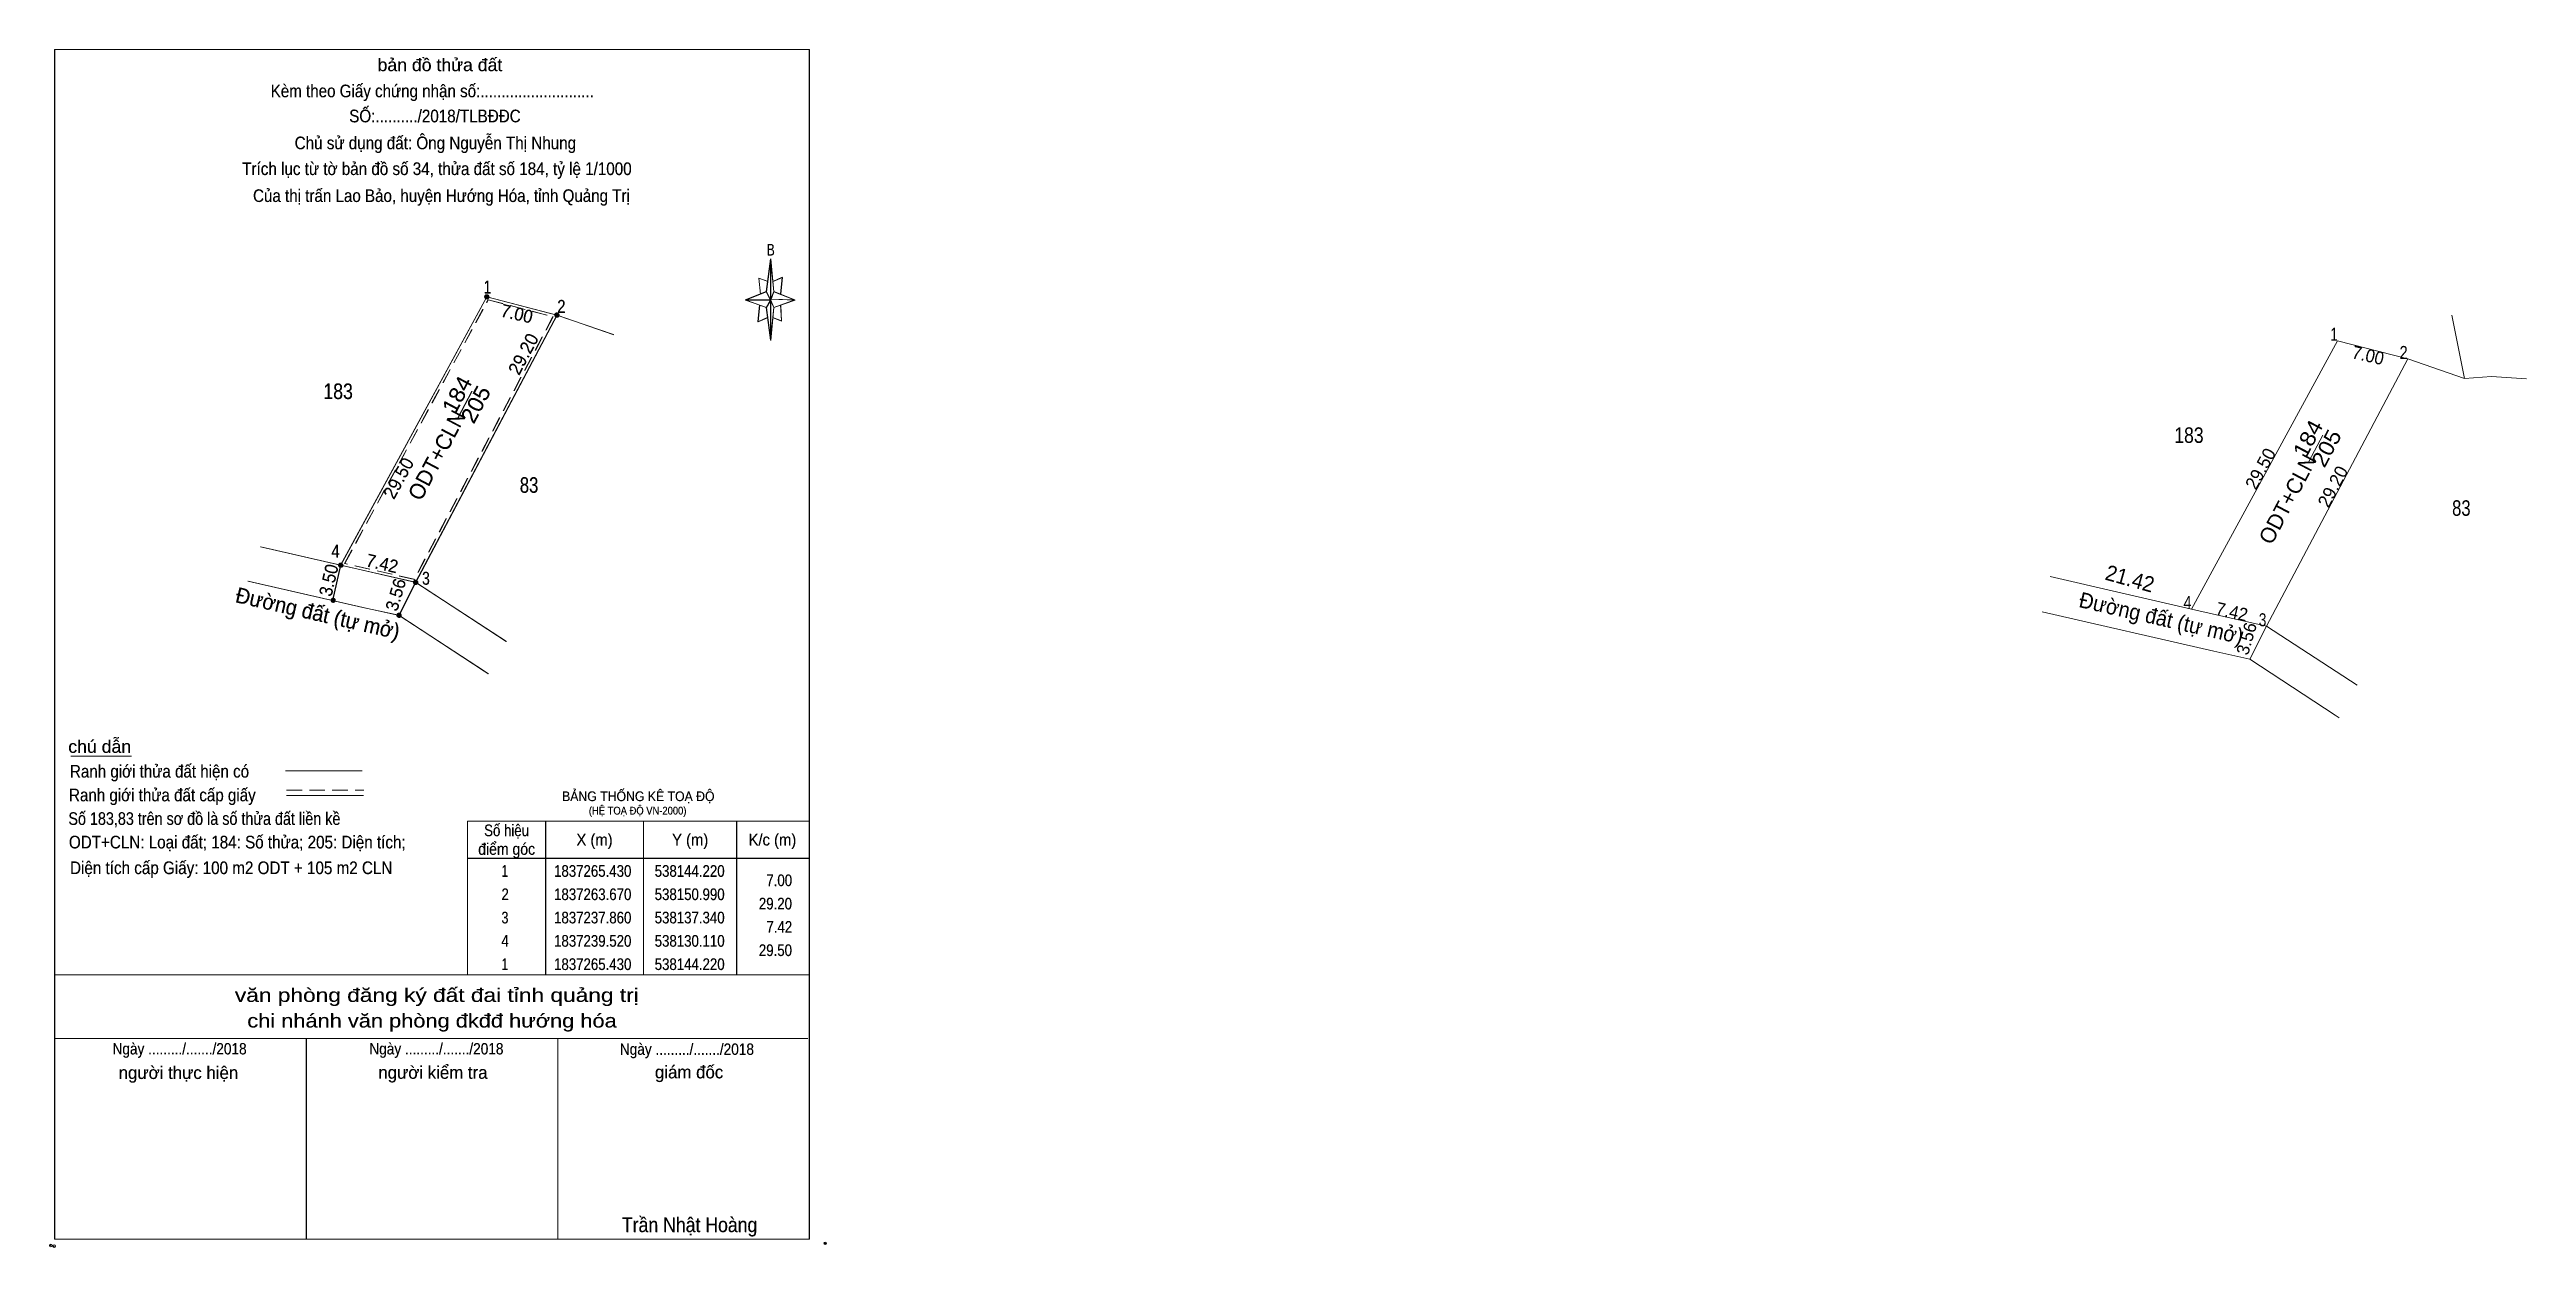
# Model space of a CAD drawing. Header units: metres. Extents: x 537923 to 538162, y 1837178 to 1837294.
import ezdxf
from ezdxf.enums import TextEntityAlignment as Align

# ---------------------------------------------------------------- set-up
doc = ezdxf.new("R2010")
doc.units = ezdxf.units.M
doc.header["$LTSCALE"] = 0.49
doc.header["$PDMODE"] = 32
doc.header["$PDSIZE"] = 0.245
doc.linetypes.add('MEDIUM_DASHED', pattern=[4.5, 3, -1.5])
for name, color, linetype, lineweight in [('1', 7, 'MEDIUM_DASHED', 13), ('10', 7, 'Continuous', 13), ('17', 7, 'Continuous', 13), ('5', 7, 'Continuous', 13), ('6', 7, 'Continuous', 13), ('63', 7, 'MEDIUM_DASHED', 13)]:
    doc.layers.add(name, color=color, linetype=linetype, lineweight=lineweight)

msp = doc.modelspace()

# ---------------------------------------------------------------- hatches: boundary and pattern name
at = {"layer": '63'}
for points in [[(537965.62, 1837269.67, 1), (537965.22, 1837269.67, 1)], [(537965.64, 1837269.66, 1), (537965.24, 1837269.66, 1)], [(537972.39, 1837267.91, 1), (537971.99, 1837267.91, 1)], [(537972.41, 1837267.9, 1), (537972.01, 1837267.9, 1)], [(537951.51, 1837243.76, 1), (537951.11, 1837243.76, 1)], [(537951.53, 1837243.75, 1), (537951.13, 1837243.75, 1)], [(537958.74, 1837242.1, 1), (537958.34, 1837242.1, 1)], [(537958.74, 1837242.1, 1), (537958.34, 1837242.1, 1)], [(537958.76, 1837242.09, 1), (537958.36, 1837242.09, 1)], [(537958.76, 1837242.09, 1), (537958.36, 1837242.09, 1)], [(537950.7852, 1837240.3632, 1), (537950.3852, 1837240.3632, 1)], [(537957.14, 1837238.92, 1), (537956.74, 1837238.92, 1)], [(537957.16, 1837238.91, 1), (537956.76, 1837238.91, 1)]]:
    msp.add_hatch(color=256, dxfattribs=at).paths.add_polyline_path(points)

# ---------------------------------------------------------------- linework, layer by layer
at = {"layer": '1'}
for points in [[(537965.55, 1837269.38), (537971.82, 1837267.75), (537958.41, 1837242.39), (537951.69, 1837243.93)], [(537965.57, 1837269.37), (537971.84, 1837267.74), (537958.43, 1837242.38), (537951.71, 1837243.92)]]:
    msp.add_lwpolyline(points, close=True, dxfattribs=at)
at = {"layer": '1', "linetype": 'Continuous'}
msp.add_lwpolyline([(538144.22, 1837265.43), (538150.99, 1837263.67), (538137.34, 1837237.86), (538130.11, 1837239.52)], close=True, dxfattribs=at)
at = {"layer": '10'}
for p, q in [((538155.25, 1837267.89), (538156.47, 1837261.78)), ((538156.47, 1837261.78), (538159.07, 1837261.97)), ((538156.47, 1837261.78), (538159.07, 1837261.97)), ((538156.47, 1837261.78), (538159.07, 1837261.97)), ((538156.47, 1837261.78), (538159.07, 1837261.97)), ((538159.07, 1837261.97), (538162.46, 1837261.76)), ((538159.07, 1837261.97), (538162.46, 1837261.76)), ((538159.07, 1837261.97), (538162.46, 1837261.76)), ((538159.07, 1837261.97), (538162.46, 1837261.76)), ((537942.35, 1837242.22), (537953.45, 1837239.68)), ((537942.37, 1837242.21), (537953.47, 1837239.67)), ((537951.31, 1837243.76), (537958.54, 1837242.1)), ((537951.33, 1837243.75), (537958.56, 1837242.09)), ((537958.54, 1837242.1), (537956.94, 1837238.92)), ((537958.54, 1837242.1), (537956.94, 1837238.92)), ((537958.56, 1837242.09), (537956.96, 1837238.91)), ((537958.56, 1837242.09), (537956.96, 1837238.91)), ((537958.54, 1837242.1), (537967.3, 1837236.4)), ((537958.54, 1837242.1), (537967.3, 1837236.4)), ((537958.54, 1837242.1), (537967.3, 1837236.4)), ((537958.54, 1837242.1), (537967.3, 1837236.4)), ((537958.54, 1837242.1), (537967.3, 1837236.4)), ((537958.54, 1837242.1), (537967.3, 1837236.4)), ((537958.54, 1837242.1), (537967.3, 1837236.4)), ((537958.54, 1837242.1), (537967.3, 1837236.4)), ((537958.56, 1837242.09), (537967.32, 1837236.39)), ((537958.56, 1837242.09), (537967.32, 1837236.39)), ((537958.56, 1837242.09), (537967.32, 1837236.39)), ((537958.56, 1837242.09), (537967.32, 1837236.39)), ((537958.56, 1837242.09), (537967.32, 1837236.39)), ((537958.56, 1837242.09), (537967.32, 1837236.39)), ((537958.56, 1837242.09), (537967.32, 1837236.39)), ((537958.56, 1837242.09), (537967.32, 1837236.39)), ((537953.45, 1837239.68), (537956.94, 1837238.92)), ((537953.47, 1837239.67), (537956.96, 1837238.91)), ((537956.94, 1837238.92), (537965.17, 1837233.52)), ((537956.96, 1837238.91), (537965.19, 1837233.51)), ((538115.68, 1837239.24), (538132.25, 1837235.44)), ((538130.11, 1837239.52), (538137.34, 1837237.86)), ((538137.34, 1837237.86), (538135.74, 1837234.68)), ((538137.34, 1837237.86), (538135.74, 1837234.68)), ((538137.34, 1837237.86), (538135.74, 1837234.68)), ((538137.34, 1837237.86), (538146.1, 1837232.16)), ((538137.34, 1837237.86), (538146.1, 1837232.16)), ((538137.34, 1837237.86), (538146.1, 1837232.16)), ((538137.34, 1837237.86), (538146.1, 1837232.16)), ((538137.34, 1837237.86), (538146.1, 1837232.16)), ((538137.34, 1837237.86), (538146.1, 1837232.16)), ((538137.34, 1837237.86), (538146.1, 1837232.16)), ((538137.34, 1837237.86), (538146.1, 1837232.16)), ((538132.25, 1837235.44), (538135.74, 1837234.68)), ((537965.17, 1837233.52), (537965.57, 1837233.26)), ((537965.19, 1837233.51), (537965.59, 1837233.25)), ((538135.74, 1837234.68), (538143.97, 1837229.28)), ((538143.97, 1837229.28), (538144.37, 1837229.02))]:
    msp.add_line(p, q, dxfattribs=at)
for points in [[(537977.67, 1837266.02), (537972.19, 1837267.91), (537958.54, 1837242.1), (537956.94, 1837238.92)], [(537977.67, 1837266.02), (537972.19, 1837267.91), (537958.54, 1837242.1), (537956.94, 1837238.92)], [(537977.67, 1837266.02), (537972.19, 1837267.91), (537958.54, 1837242.1), (537956.94, 1837238.92)], [(537977.67, 1837266.02), (537972.19, 1837267.91), (537958.54, 1837242.1), (537956.94, 1837238.92)], [(537977.69, 1837266.01), (537972.21, 1837267.9), (537958.56, 1837242.09), (537956.96, 1837238.91)], [(537977.69, 1837266.01), (537972.21, 1837267.9), (537958.56, 1837242.09), (537956.96, 1837238.91)], [(537977.69, 1837266.01), (537972.21, 1837267.9), (537958.56, 1837242.09), (537956.96, 1837238.91)], [(537977.69, 1837266.01), (537972.21, 1837267.9), (537958.56, 1837242.09), (537956.96, 1837238.91)], [(538156.47, 1837261.78), (538150.99, 1837263.67), (538137.34, 1837237.86), (538135.74, 1837234.68)], [(538156.47, 1837261.78), (538150.99, 1837263.67), (538137.34, 1837237.86), (538135.74, 1837234.68)], [(538156.47, 1837261.78), (538150.99, 1837263.67), (538137.34, 1837237.86), (538135.74, 1837234.68)], [(538156.47, 1837261.78), (538150.99, 1837263.67), (538137.34, 1837237.86)], [(537956.94, 1837238.92), (537965.17, 1837233.52), (537965.57, 1837233.26)], [(537956.94, 1837238.92), (537965.17, 1837233.52), (537965.57, 1837233.26)], [(537956.94, 1837238.92), (537965.17, 1837233.52), (537965.57, 1837233.26)], [(537956.94, 1837238.92), (537965.17, 1837233.52), (537965.57, 1837233.26)], [(537956.94, 1837238.92), (537965.17, 1837233.52), (537965.57, 1837233.26)], [(537956.94, 1837238.92), (537965.17, 1837233.52), (537965.57, 1837233.26)], [(537956.94, 1837238.92), (537965.17, 1837233.52), (537965.57, 1837233.26)], [(537956.96, 1837238.91), (537965.19, 1837233.51), (537965.59, 1837233.25)], [(537956.96, 1837238.91), (537965.19, 1837233.51), (537965.59, 1837233.25)], [(537956.96, 1837238.91), (537965.19, 1837233.51), (537965.59, 1837233.25)], [(537956.96, 1837238.91), (537965.19, 1837233.51), (537965.59, 1837233.25)], [(537956.96, 1837238.91), (537965.19, 1837233.51), (537965.59, 1837233.25)], [(537956.96, 1837238.91), (537965.19, 1837233.51), (537965.59, 1837233.25)], [(537956.96, 1837238.91), (537965.19, 1837233.51), (537965.59, 1837233.25)], [(538135.74, 1837234.68), (538143.97, 1837229.28), (538144.37, 1837229.02)], [(538135.74, 1837234.68), (538143.97, 1837229.28), (538144.37, 1837229.02)], [(538135.74, 1837234.68), (538143.97, 1837229.28), (538144.37, 1837229.02)], [(538135.74, 1837234.68), (538143.97, 1837229.28), (538144.37, 1837229.02)], [(538135.74, 1837234.68), (538143.97, 1837229.28), (538144.37, 1837229.02)], [(538135.74, 1837234.68), (538143.97, 1837229.28), (538144.37, 1837229.02)], [(538135.74, 1837234.68), (538143.97, 1837229.28), (538144.37, 1837229.02)]]:
    msp.add_lwpolyline(points, dxfattribs=at)
at = {"layer": '17'}
for p, q in [((537962.63, 1837257.99), (537963.98, 1837260.56)), ((537962.65, 1837257.98), (537964, 1837260.55)), ((538141.43, 1837253.75), (538142.78, 1837256.32)), ((538130.11, 1837239.52), (538116.46, 1837242.65)), ((537925.24, 1837225.31), (537931.1, 1837225.31)), ((537925.26, 1837225.3), (537931.12, 1837225.3))]:
    msp.add_line(p, q, dxfattribs=at)
for points in [[(537972.19, 1837267.91), (537965.42, 1837269.67), (537951.31, 1837243.76)], [(537972.21, 1837267.9), (537965.44, 1837269.66), (537951.33, 1837243.75)], [(538150.99, 1837263.67), (538144.22, 1837265.43), (538130.11, 1837239.52)], [(537950.53, 1837240.35), (537951.31, 1837243.76), (537943.58, 1837245.53)], [(537950.55, 1837240.34), (537951.33, 1837243.75), (537943.6, 1837245.52)]]:
    msp.add_lwpolyline(points, dxfattribs=at)
at = {"layer": '5'}
for p, q in [((537992.43, 1837270.17), (537992.83, 1837273.33)), ((537992.45, 1837270.16), (537992.85, 1837273.32)), ((537992.43, 1837268.63), (537990.4, 1837269.36)), ((537992.45, 1837268.62), (537990.42, 1837269.35)), ((537993.15, 1837268.63), (537992.83, 1837265.47)), ((537993.17, 1837268.62), (537992.85, 1837265.46)), ((537993.15, 1837270.17), (537995.18, 1837269.36)), ((537993.17, 1837270.16), (537995.2, 1837269.35)), ((537993.8, 1837268.88), (537993.88, 1837267.34)), ((537993.82, 1837268.87), (537993.9, 1837267.33)), ((537993.88, 1837267.34), (537993.07, 1837267.66)), ((537993.9, 1837267.33), (537993.09, 1837267.65)), ((537923.68, 1837204.2), (537996.58, 1837204.2)), ((537923.7, 1837204.19), (537996.6, 1837204.19)), ((537923.68, 1837198.05), (537996.42, 1837198.05)), ((537923.68, 1837198.05), (537996.42, 1837198.05)), ((537923.68, 1837198.05), (537996.42, 1837198.05)), ((537923.7, 1837198.04), (537996.44, 1837198.04)), ((537923.7, 1837198.04), (537996.44, 1837198.04)), ((537923.7, 1837198.04), (537996.44, 1837198.04)), ((537947.98, 1837178.69), (537947.98, 1837198.05)), ((537948, 1837178.68), (537948, 1837198.04)), ((537972.28, 1837178.69), (537972.28, 1837198.05)), ((537972.3, 1837178.68), (537972.3, 1837198.04))]:
    msp.add_line(p, q, dxfattribs=at)
for points in [[(537923.68, 1837293.54), (537996.58, 1837293.54), (537996.58, 1837178.69), (537923.68, 1837178.69)], [(537923.7, 1837293.53), (537996.6, 1837293.53), (537996.6, 1837178.68), (537923.7, 1837178.68)], [(537992.83, 1837273.33), (537993.15, 1837270.17), (537992.83, 1837269.36)], [(537992.85, 1837273.32), (537993.17, 1837270.16), (537992.85, 1837269.35)], [(537992.83, 1837269.36), (537990.4, 1837269.36), (537992.43, 1837270.17), (537993.15, 1837268.63), (537995.18, 1837269.36), (537992.83, 1837269.44)], [(537992.85, 1837269.35), (537990.42, 1837269.35), (537992.45, 1837270.16), (537993.17, 1837268.62), (537995.2, 1837269.35), (537992.85, 1837269.43)], [(537992.83, 1837269.36), (537992.83, 1837265.47), (537992.43, 1837268.63)], [(537992.85, 1837269.35), (537992.85, 1837265.46), (537992.45, 1837268.62)]]:
    msp.add_lwpolyline(points, close=True, dxfattribs=at)
for points in [[(537992.59, 1837271.14), (537991.7, 1837271.47), (537991.86, 1837269.93)], [(537992.61, 1837271.13), (537991.72, 1837271.46), (537991.88, 1837269.92)], [(537993.07, 1837271.14), (537993.97, 1837271.55), (537993.8, 1837269.93)], [(537993.09, 1837271.13), (537993.99, 1837271.54), (537993.82, 1837269.92)], [(537992.83, 1837269.36), (537992.43, 1837270.17), (537990.4, 1837269.36)], [(537992.85, 1837269.35), (537992.45, 1837270.16), (537990.42, 1837269.35)], [(537991.78, 1837268.88), (537991.62, 1837267.26), (537992.51, 1837267.66)], [(537991.8, 1837268.87), (537991.64, 1837267.25), (537992.53, 1837267.65)], [(537992.83, 1837269.36), (537993.15, 1837268.63), (537995.18, 1837269.36)], [(537992.85, 1837269.35), (537993.17, 1837268.62), (537995.2, 1837269.35)], [(537996.58, 1837178.69), (537923.68, 1837178.69), (537923.68, 1837198.05)], [(537996.6, 1837178.68), (537923.7, 1837178.68), (537923.7, 1837198.04)]]:
    msp.add_lwpolyline(points, dxfattribs=at)
for p in [(537923.31, 1837178.07), (537923.63, 1837178)]:
    msp.add_point(p, dxfattribs=at)
at = {"layer": '6'}
for p, q in [((537945.98, 1837223.91), (537953.37, 1837223.91)), ((537946, 1837223.9), (537953.39, 1837223.9)), ((537946.09, 1837221.53), (537953.49, 1837221.53)), ((537946.11, 1837221.52), (537953.51, 1837221.52))]:
    msp.add_line(p, q, dxfattribs=at)
at = {"layer": '6', "linetype": 'MEDIUM_DASHED'}
for p, q in [((537946.09, 1837222.04), (537953.54, 1837222.04)), ((537946.11, 1837222.03), (537953.56, 1837222.03))]:
    msp.add_line(p, q, dxfattribs=at)
at = {"layer": '6'}
msp.add_point((537998.12, 1837178.28), dxfattribs=at)
at = {"layer": '63', "linetype": 'Continuous'}
for p, q in [((537971.11, 1837219.05), (537971.11, 1837204.2)), ((537971.13, 1837219.04), (537971.13, 1837204.19)), ((537980.56, 1837219.05), (537980.56, 1837204.2)), ((537980.58, 1837219.04), (537980.58, 1837204.19)), ((537989.56, 1837219.05), (537989.56, 1837204.2)), ((537989.58, 1837219.04), (537989.58, 1837204.19)), ((537963.55, 1837215.45), (537996.58, 1837215.45)), ((537963.57, 1837215.44), (537996.6, 1837215.44))]:
    msp.add_line(p, q, dxfattribs=at)
for points in [[(537963.55, 1837219.05), (537996.58, 1837219.05), (537996.58, 1837204.2), (537963.55, 1837204.2)], [(537963.57, 1837219.04), (537996.6, 1837219.04), (537996.6, 1837204.19), (537963.57, 1837204.19)]]:
    msp.add_lwpolyline(points, close=True, dxfattribs=at)
at = {"layer": '63'}
for centre in [(537965.42, 1837269.67), (537965.44, 1837269.66), (537972.19, 1837267.91), (537972.21, 1837267.9), (537951.31, 1837243.76), (537951.33, 1837243.75), (537958.54, 1837242.1), (537958.54, 1837242.1), (537958.56, 1837242.09), (537958.56, 1837242.09), (537950.5852, 1837240.3632), (537956.94, 1837238.92), (537956.96, 1837238.91)]:
    msp.add_circle(centre, 0.2, dxfattribs=at)

# ---------------------------------------------------------------- texts
at = {"layer": '1'}
for s, height, width, p in [('BẢNG THỐNG KÊ TOẠ ĐỘ ', 0.9315, 0.95, (537972.69, 1837220.98)), ('BẢNG THỐNG KÊ TOẠ ĐỘ ', 0.9315, 0.95, (537972.71, 1837220.97)), ('(HỆ TOẠ ĐỘ VN-2000)', 0.7533, 0.9, (537975.28, 1837219.68)), ('(HỆ TOẠ ĐỘ VN-2000)', 0.7533, 0.9, (537975.3, 1837219.67))]:
    msp.add_text(s, height=height, dxfattribs=dict(at, width=width)).set_placement(p)
at = {"layer": '10', "width": 0.8}
for p in [(537969.5, 1837250.75), (537969.52, 1837250.74), (538156.17, 1837248.52)]:
    msp.add_text('83', height=1.5, dxfattribs=at).set_placement(p, align=Align.CENTER)
at = {"layer": '10', "width": 0.95}
for p in [(537948.9274, 1837238.3871), (537948.9474, 1837238.3771), (538127.0174, 1837237.9171)]:
    msp.add_text('Đường đất (tự mở)', height=1.5, rotation=347.084, dxfattribs=at).set_placement(p, align=Align.CENTER)
at = {"layer": '17', "width": 0.85}
for p in [(537951.055, 1837259.8), (537951.075, 1837259.79), (538129.855, 1837255.56)]:
    msp.add_text('183', height=1.5, dxfattribs=at).set_placement(p, align=Align.CENTER)
at = {"layer": '17'}
for s, height, rotation, width, p in [('184', 1.5, 62.131, 1.1, (537963.2116, 1837259.8594)), ('184', 1.5, 62.131, 1.1, (537963.2316, 1837259.8494)), ('205', 1.5, 62.131, 1.1, (537965.0084, 1837258.9344)), ('205', 1.5, 62.131, 1.1, (537965.0284, 1837258.9244)), ('184', 1.5, 62.131, 1.1, (538142.0116, 1837255.6194)), ('205', 1.5, 62.131, 1.1, (538143.8084, 1837254.6944)), ('3.50', 1.25, 77.116, 0.95, (537950.7544, 1837242.1756)), ('3.50', 1.25, 77.116, 0.95, (537950.7744, 1837242.1656))]:
    msp.add_text(s, height=height, rotation=rotation, dxfattribs=dict(at, width=width)).set_placement(p, align=Align.CENTER)
for p in [(537961.2528, 1837254.0294), (537961.2728, 1837254.0194), (538140.0528, 1837249.7894)]:
    msp.add_text('ODT+CLN', height=1.5, rotation=62.131, dxfattribs=at).set_placement(p, align=Align.CENTER)
at = {"layer": '5'}
for s, height, width, p in [('bản đồ thửa đất', 1.215, 1.05, (537960.89, 1837291.46)), ('bản đồ thửa đất', 1.215, 1.05, (537960.91, 1837291.45)), ('Kèm theo Giấy chứng nhận số:...........................', 1.215, 0.9, (537960.15, 1837288.94)), ('Kèm theo Giấy chứng nhận số:...........................', 1.215, 0.9, (537960.17, 1837288.93)), ('SỐ:........../2018/TLBĐĐC', 1.22, 0.9, (537960.41, 1837286.52)), ('SỐ:........../2018/TLBĐĐC', 1.22, 0.9, (537960.43, 1837286.51)), ('Chủ sử dụng đất: Ông Nguyễn Thị Nhung', 1.22, 0.9, (537960.45, 1837283.92)), ('Chủ sử dụng đất: Ông Nguyễn Thị Nhung', 1.22, 0.9, (537960.47, 1837283.91)), ('Trích lục từ tờ bản đồ số 34, thửa đất số 184, tỷ lệ 1/1000 ', 1.22, 0.9, (537960.805, 1837281.43)), ('Trích lục từ tờ bản đồ số 34, thửa đất số 184, tỷ lệ 1/1000 ', 1.22, 0.9, (537960.825, 1837281.42)), ('Của thị trấn Lao Bảo, huyện Hướng Hóa, tỉnh Quảng Trị', 1.215, 0.9, (537961.04, 1837278.83)), ('Của thị trấn Lao Bảo, huyện Hướng Hóa, tỉnh Quảng Trị', 1.215, 0.9, (537961.06, 1837278.82)), ('B', 1.116, 0.75, (537992.855, 1837273.66)), ('B', 1.116, 0.75, (537992.875, 1837273.65)), ('văn phòng đăng ký đất đai tỉnh quảng trị', 1.312, 1.25, (537960.59, 1837201.59)), ('văn phòng đăng ký đất đai tỉnh quảng trị', 1.312, 1.25, (537960.61, 1837201.58)), ('chi nhánh văn phòng đkđđ hướng hóa', 1.312, 1.2, (537960.125, 1837199.12)), ('chi nhánh văn phòng đkđđ hướng hóa', 1.312, 1.2, (537960.145, 1837199.11)), ('Ngày ........./......./2018', 1.094, 0.9, (537935.74, 1837196.52)), ('Ngày ........./......./2018', 1.094, 0.9, (537935.76, 1837196.51)), ('Ngày ........./......./2018', 1.094, 0.9, (537960.55, 1837196.52)), ('Ngày ........./......./2018', 1.094, 0.9, (537960.57, 1837196.51)), ('Ngày ........./......./2018', 1.094, 0.9, (537984.75, 1837196.48)), ('Ngày ........./......./2018', 1.094, 0.9, (537984.77, 1837196.47)), ('Trần Nhật Hoàng', 1.417, 0.9, (537985.01, 1837179.36)), ('Trần Nhật Hoàng', 1.417, 0.9, (537985.03, 1837179.35))]:
    msp.add_text(s, height=height, dxfattribs=dict(at, width=width)).set_placement(p, align=Align.CENTER)
for s, p in [('người thực hiện', (537935.63, 1837194.15)), ('người thực hiện', (537935.65, 1837194.14)), ('người kiểm tra', (537960.215, 1837194.17)), ('người kiểm tra', (537960.235, 1837194.16)), ('giám đốc', (537984.96, 1837194.21)), ('giám đốc', (537984.98, 1837194.2))]:
    msp.add_text(s, height=1.215, dxfattribs=at).set_placement(p, align=Align.CENTER)
at = {"layer": '6'}
for s, height, width, p in [('chú dẫn', 1.215, 1.05, (537924.99, 1837225.64)), ('chú dẫn', 1.215, 1.05, (537925.01, 1837225.63)), ('Ranh giới thửa đất hiện có ', 1.215, 0.9, (537925.15, 1837223.25)), ('Ranh giới thửa đất hiện có ', 1.215, 0.9, (537925.17, 1837223.24)), ('Ranh giới thửa đất cấp giấy', 1.215, 0.9, (537925.06, 1837220.96)), ('Ranh giới thửa đất cấp giấy', 1.215, 0.9, (537925.08, 1837220.95)), ('Số 183,83 trên sơ đồ là số thửa đất liền kề', 1.22, 0.85, (537925, 1837218.68)), ('Số 183,83 trên sơ đồ là số thửa đất liền kề', 1.22, 0.85, (537925.02, 1837218.67)), ('ODT+CLN: Loại đất; 184: Số thửa; 205: Diện tích;', 1.22, 0.9, (537925.05, 1837216.41)), ('ODT+CLN: Loại đất; 184: Số thửa; 205: Diện tích;', 1.22, 0.9, (537925.07, 1837216.4)), ('Diện tích cấp Giấy: 100 m2 ODT + 105 m2 CLN', 1.22, 0.9, (537925.16, 1837213.93)), ('Diện tích cấp Giấy: 100 m2 ODT + 105 m2 CLN', 1.22, 0.9, (537925.18, 1837213.92))]:
    msp.add_text(s, height=height, dxfattribs=dict(at, width=width)).set_placement(p)
at = {"layer": '63'}
for s, height, width, p in [(' 1', 1.25, 0.75, (537965.83, 1837269.99)), (' 1', 1.25, 0.75, (537965.85, 1837269.98)), (' 2', 1.25, 0.85, (537973.02, 1837268.12)), (' 2', 1.25, 0.85, (537973.04, 1837268.11)), (' 1', 1.25, 0.75, (538144.22, 1837265.43)), (' 2', 1.25, 0.85, (538150.99, 1837263.67)), (' 4', 1.25, 0.85, (537951.2, 1837244.5)), (' 4', 1.25, 0.85, (537951.22, 1837244.49)), (' 3', 1.25, 0.8, (537959.91, 1837241.87)), (' 3', 1.25, 0.8, (537959.93, 1837241.86)), (' 4', 1.25, 0.85, (538130.11, 1837239.52)), (' 3', 1.25, 0.8, (538137.34, 1837237.86)), ('7.00', 1.125, 0.85, (537994.91, 1837212.77)), ('7.00', 1.125, 0.85, (537994.93, 1837212.76)), ('29.20', 1.125, 0.85, (537994.9, 1837210.52)), ('29.20', 1.125, 0.85, (537994.92, 1837210.51)), ('7.42', 1.125, 0.85, (537994.92, 1837208.27)), ('7.42', 1.125, 0.85, (537994.94, 1837208.26)), ('29.50', 1.125, 0.85, (537994.9, 1837206.02)), ('29.50', 1.125, 0.85, (537994.92, 1837206.01))]:
    msp.add_text(s, height=height, dxfattribs=dict(at, width=width)).set_placement(p, align=Align.RIGHT)
at = {"layer": '63', "width": 0.95}
for s, height, rotation, p in [('7.00', 1.25, 347.069, (537968.1851, 1837267.4344)), ('7.00', 1.25, 347.069, (537968.2051, 1837267.4244)), ('7.00', 1.25, 347.069, (538147.0251, 1837263.4044)), ('7.42', 1.25, 347.069, (537955.1701, 1837243.3156)), ('7.42', 1.25, 347.069, (537955.1901, 1837243.3056)), ('21.42', 1.5, 344.347, (538123.9577, 1837241.7362)), ('7.42', 1.25, 347.069, (538133.8651, 1837238.6544))]:
    msp.add_text(s, height=height, rotation=rotation, dxfattribs=at).set_placement(p, align=Align.CENTER)
at = {"layer": '63'}
for s, height, rotation, p in [('29.20', 1.25, 62.127, (537969.5037, 1837263.8578)), ('29.20', 1.25, 62.127, (537969.5237, 1837263.8478)), ('29.50', 1.25, 61.428, (537957.4398, 1837251.8611)), ('29.50', 1.25, 61.428, (537957.4598, 1837251.8511)), ('29.50', 1.25, 61.428, (538137.3198, 1837252.7711)), ('29.20', 1.25, 62.127, (538144.3137, 1837251.0478)), ('3.56', 1.207, 73.685, (537957.2004, 1837240.7405)), ('3.56', 1.207, 73.685, (537957.2204, 1837240.7305)), ('3.56', 1.207, 73.685, (538135.9989, 1837236.4955))]:
    msp.add_text(s, height=height, rotation=rotation, dxfattribs=at).set_placement(p, align=Align.CENTER)
for s, width, p in [('Số hiệu', 0.85, (537967.33, 1837217.59)), ('Số hiệu', 0.85, (537967.35, 1837217.58)), ('điểm góc', 0.9, (537967.335, 1837215.79)), ('điểm góc', 0.9, (537967.355, 1837215.78)), ('X (m)', 0.95, (537975.825, 1837216.69)), ('X (m)', 0.95, (537975.845, 1837216.68)), ('Y (m)', 0.95, (537985.065, 1837216.69)), ('Y (m)', 0.95, (537985.085, 1837216.68)), ('K/c (m)', 0.95, (537993.01, 1837216.69)), ('K/c (m)', 0.95, (537993.03, 1837216.68)), (' 1', 0.75, (537967.005, 1837213.67)), (' 1', 0.75, (537967.025, 1837213.66)), ('1837265.430', 0.85, (537975.65, 1837213.67)), ('1837265.430', 0.85, (537975.67, 1837213.66)), ('538144.220', 0.85, (537985.015, 1837213.67)), ('538144.220', 0.85, (537985.035, 1837213.66)), (' 2', 0.85, (537967.015, 1837211.42)), (' 2', 0.85, (537967.035, 1837211.41)), ('1837263.670', 0.85, (537975.65, 1837211.42)), ('1837263.670', 0.85, (537975.67, 1837211.41)), ('538150.990', 0.85, (537985.015, 1837211.42)), ('538150.990', 0.85, (537985.035, 1837211.41)), (' 3', 0.8, (537967.005, 1837209.17)), (' 3', 0.8, (537967.025, 1837209.16)), ('1837237.860', 0.85, (537975.65, 1837209.17)), ('1837237.860', 0.85, (537975.67, 1837209.16)), ('538137.340', 0.85, (537985.015, 1837209.17)), ('538137.340', 0.85, (537985.035, 1837209.16)), (' 4', 0.85, (537967.005, 1837206.92)), (' 4', 0.85, (537967.025, 1837206.91)), ('1837239.520', 0.85, (537975.65, 1837206.92)), ('1837239.520', 0.85, (537975.67, 1837206.91)), ('538130.110', 0.85, (537985.015, 1837206.92)), ('538130.110', 0.85, (537985.035, 1837206.91)), (' 1', 0.75, (537967.005, 1837204.67)), (' 1', 0.75, (537967.025, 1837204.66)), ('1837265.430', 0.85, (537975.65, 1837204.67)), ('1837265.430', 0.85, (537975.67, 1837204.66)), ('538144.220', 0.85, (537985.015, 1837204.67)), ('538144.220', 0.85, (537985.035, 1837204.66))]:
    msp.add_text(s, height=1.125, dxfattribs=dict(at, width=width)).set_placement(p, align=Align.CENTER)

doc.saveas('drawing.dxf')
